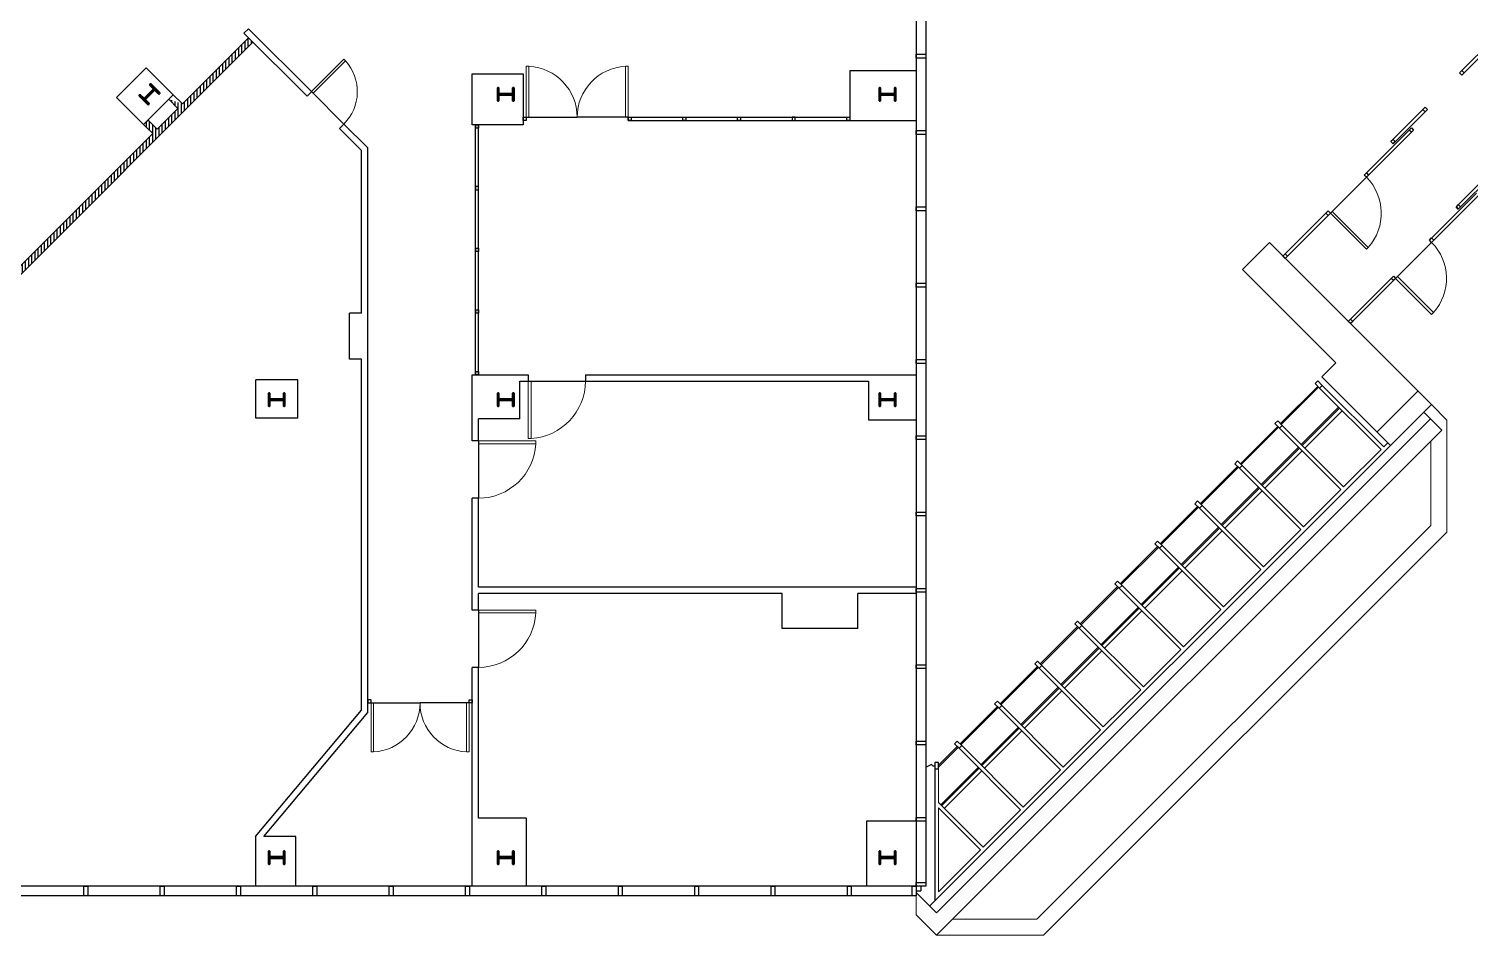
# Model space of a CAD drawing. Header units: inches. Extents: x 44 to 12324, y 8 to 5939.
# Drawn here: x 2120 to 4385, y 8 to 1433 of the extents above; entities that cross this region are included whole.
import ezdxf

# ---------------------------------------------------------------- set-up
doc = ezdxf.new("R2010")
doc.units = ezdxf.units.IN
doc.header["$MEASUREMENT"] = 0
for name, color, linetype, lineweight in [('0Constr', 2, 'Continuous', 53), ('0Gipskarton', 93, 'Continuous', 30), ('0Hatch', 8, 'Continuous', 18), ('0Izgl', 4, 'Continuous', 20), ('0Raz', 1, 'Continuous', 25), ('0Vitrini', 122, 'Continuous', 25), ('0Vrati', 221, 'Continuous', 18), ('DOOR', 4, 'Continuous', 18), ('DOOR-HIDE', 1, 'Continuous', 25)]:
    doc.layers.add(name, color=color, linetype=linetype, lineweight=lineweight)

# ---------------------------------------------------------------- blocks, each defined once
blk = doc.blocks.new('T1')
blk.add_lwpolyline([(0.6, 15.5), (0.6, -15.5, 0.414214), (3.3, -18.1), (15.5, -18.1), (15.5, -20), (-15.5, -20), (-15.5, -18.1), (-3.3, -18.1, 0.414214), (-0.6, -15.5), (-0.6, 15.5, 0.414214), (-3.3, 18.1), (-15.5, 18.1), (-15.5, 20), (15.5, 20), (15.5, 18.1), (3.3, 18.1, 0.414214)], format="xyb", close=True)
blk = doc.blocks.new('dl')
at = {"layer": 'DOOR', "color": 33}
for p, q in [((-0.05, 1), (-0.05, 0)), ((-0.05, 1), (0, 1)), ((0, 1), (0, 0)), ((0, 0), (-0.05, 0))]:
    blk.add_line(p, q, dxfattribs=at)
at = {"layer": 'DOOR'}
blk.add_arc((0.002, -0.001), 1.002, 92.9928, 179.9448, dxfattribs=at)
at = {"layer": 'DOOR-HIDE'}
blk.add_line((0, 0), (-1, 0), dxfattribs=at)

msp = doc.modelspace()

# ---------------------------------------------------------------- hatches: boundary and pattern name
h = msp.add_hatch()
h.set_pattern_fill('ANSI31', color=0, scale=40, angle=45, style=0)
edge = h.paths.add_edge_path()
edge.add_line((1943.7, 882.6), (1929.6, 882.6))
edge.add_line((2314.9, 1267.8), (1929.6, 882.6))
edge.add_line((1943.7, 882.6), (2472.5, 1411.4))
edge.add_line((2307.6, 1289.2), (2321.9, 1274.9))
edge.add_line((2300.5, 1282.2), (2314.9, 1267.8))
edge.add_line((2300.5, 1282.2), (2307.6, 1289.2))
edge.add_line((2321.9, 1274.9), (2354.5, 1307.4))
edge.add_line((2340.1, 1321.8), (2354.5, 1307.4))
edge.add_line((2347.2, 1328.8), (2361.5, 1314.5))
edge.add_line((2340.1, 1321.8), (2347.2, 1328.8))
edge.add_line((2361.5, 1314.5), (2465.4, 1418.5))
edge.add_line((2465.4, 1418.5), (2472.5, 1411.4))

# ---------------------------------------------------------------- linework, layer by layer
at = {"color": 0}
for p, q in [((2458.3, 1425.5), (2465.4, 1432.5)), ((2465.4, 1432.5), (2564.5, 1333.8)), ((1943.7, 882.6), (2472.5, 1411.4)), ((2361.5, 1314.5), (2465.4, 1418.5)), ((2458.3, 1425.5), (2557.5, 1326.7)), ((2465.4, 1418.5), (2472.5, 1411.4)), ((2340.1, 1321.8), (2347.2, 1328.8)), ((2340.1, 1321.8), (2354.5, 1307.4)), ((2347.2, 1328.8), (2361.5, 1314.5)), ((2557.4, 1326.6), (2564.5, 1333.7)), ((2321.9, 1274.9), (2354.5, 1307.4)), ((2300.5, 1282.2), (2307.6, 1289.2)), ((2300.5, 1282.2), (2314.9, 1267.8)), ((2307.6, 1289.2), (2321.9, 1274.9)), ((2608.4, 1275.8), (2615.4, 1282.8)), ((2608.4, 1275.8), (2643, 1241.2)), ((2615.4, 1282.8), (2652.9, 1245.3)), ((2314.9, 1267.8), (1929.6, 882.6))]:
    msp.add_line(p, q, dxfattribs=at)
at = {"layer": '0Gipskarton', "color": 0}
for p, q in [((2304.8, 1371.3), (2258.1, 1324.6)), ((2304.8, 1371.3), (2347.2, 1328.8)), ((2817, 1281.6), (2817, 1361.6)), ((2817, 1361.6), (2897, 1361.6)), ((2897, 1361.6), (2897, 1281.6)), ((3410.7, 1366.6), (3410.7, 1288.6)), ((3514.7, 1366.6), (3410.7, 1366.6)), ((2258.1, 1324.6), (2300.5, 1282.2)), ((2347.2, 1328.8), (2300.5, 1282.2)), ((2897, 1281.6), (2817, 1281.6)), ((3410.7, 1288.6), (3514.7, 1288.6)), ((2643, 985.3), (2643, 1241.2)), ((2653, 357.7), (2652.9, 1245.3)), ((2624, 913.3), (2624, 985.3)), ((2643, 985.3), (2624, 985.3)), ((2643, 913.3), (2624, 913.3)), ((2643, 361.3), (2643, 913.3)), ((2817, 784.6), (2817, 888.6)), ((2817, 888.6), (2905, 888.6)), ((2905, 888.6), (2905, 878.6)), ((2995, 888.6), (3514.7, 888.6)), ((2995, 888.6), (2995, 878.6)), ((2543, 880.6), (2477, 880.6)), ((2477, 820.6), (2477, 880.6)), ((2543, 820.6), (2543, 880.6)), ((2892, 819.6), (2892, 878.6)), ((2892, 878.6), (2905, 878.6)), ((2995, 878.6), (3439.7, 878.6)), ((3439.7, 878.6), (3439.7, 817.6)), ((2543, 820.6), (2477, 820.6)), ((2827, 784.6), (2827, 819.6)), ((2892, 819.6), (2827, 819.6)), ((3439.7, 817.6), (3514.7, 817.6)), ((2827, 784.6), (2817, 784.6)), ((2817, 518.6), (2817, 694.6)), ((2827, 694.6), (2817, 694.6)), ((2827, 554.6), (2827, 694.6)), ((3514.7, 554.6), (2827, 554.6)), ((3304, 544.6), (2827, 544.6)), ((2827, 518.6), (2827, 544.6)), ((3304, 489.6), (3304, 544.6)), ((3514.7, 544.6), (3423, 544.6)), ((3423, 489.6), (3423, 544.6)), ((2827, 518.6), (2817, 518.6)), ((3423, 489.6), (3304, 489.6)), ((2827, 428.6), (2817, 428.6)), ((2817, 84.6), (2817, 428.6)), ((2827, 191.6), (2827, 428.6)), ((2476.7, 162.6), (2643, 361.3)), ((2489.7, 162.6), (2653, 357.7)), ((2901.7, 191.6), (2827, 191.6)), ((2901.7, 191.6), (2901.7, 84.6)), ((3436.7, 186.6), (3436.7, 84.6)), ((3514.7, 186.6), (3436.7, 186.6)), ((2476.7, 162.6), (2476.7, 84.6)), ((2540, 162.6), (2489.7, 162.6)), ((2540, 84.6), (2540, 162.6))]:
    msp.add_line(p, q, dxfattribs=at)
at = {"layer": '0Hatch', "color": 0}
for p, q in [((4148.7, 867.6), (4245.3, 771.1)), ((4153, 871.9), (4249.5, 775.3)), ((4120, 779), (4178.7, 837.7)), ((4121.4, 777.6), (4180.1, 836.2)), ((4125.6, 773.3), (4184.3, 832)), ((4085.8, 804.7), (4182.3, 708.1)), ((4090, 808.9), (4186.6, 712.4)), ((4057, 716.1), (4115.7, 774.7)), ((4058.5, 714.6), (4117.2, 773.3)), ((4186.6, 712.4), (4245.3, 771.1)), ((4249.5, 775.3), (4255.9, 781.7)), ((4062.7, 710.4), (4121.4, 769.1)), ((4022.9, 741.8), (4119.4, 645.2)), ((4027.1, 746), (4123.6, 649.5)), ((3994.1, 653.1), (4052.8, 711.8)), ((3995.5, 651.7), (4054.2, 710.4)), ((3999.8, 647.5), (4058.5, 706.2)), ((4123.6, 649.5), (4182.3, 708.1)), ((3964.2, 683.1), (4060.7, 586.5)), ((3959.9, 678.9), (4056.4, 582.3)), ((3931.2, 590.2), (3989.9, 648.9)), ((3932.6, 588.8), (3991.3, 647.5)), ((3936.8, 584.6), (3995.5, 643.2)), ((4060.7, 586.5), (4119.4, 645.2)), ((3897, 615.9), (3993.5, 519.4)), ((3901.2, 620.2), (3997.7, 523.6)), ((3868.2, 527.3), (3926.9, 586)), ((3869.6, 525.9), (3928.3, 584.6)), ((3873.9, 521.6), (3932.6, 580.3)), ((3997.7, 523.6), (4056.4, 582.3)), ((3834, 553), (3930.6, 456.5)), ((3838.3, 557.3), (3934.8, 460.7)), ((3805.3, 464.4), (3864, 523.1)), ((3806.7, 463), (3865.4, 521.6)), ((3810.9, 458.7), (3869.6, 517.4)), ((3934.8, 460.7), (3993.5, 519.4)), ((3771.1, 490.1), (3867.6, 393.5)), ((3775.3, 494.3), (3871.8, 397.8)), ((3742.3, 401.5), (3801, 460.1)), ((3743.7, 400), (3802.4, 458.7)), ((3748, 395.8), (3806.7, 454.5)), ((3871.8, 397.8), (3930.6, 456.5)), ((3712.4, 431.4), (3808.9, 334.9)), ((3708.1, 427.2), (3804.7, 330.6)), ((3679.4, 338.5), (3738.1, 397.2)), ((3680.8, 337.1), (3739.5, 395.8)), ((3685, 332.9), (3743.7, 391.6)), ((3808.9, 334.9), (3867.6, 393.5)), ((3645.2, 364.3), (3741.7, 267.7)), ((3649.4, 368.5), (3746, 271.9)), ((3616.4, 275.6), (3675.1, 334.3)), ((3617.9, 274.2), (3676.6, 332.9)), ((3622.1, 270), (3680.8, 328.6)), ((3746, 271.9), (3804.7, 330.6)), ((3582.2, 301.3), (3678.8, 204.8)), ((3586.5, 305.6), (3683, 209)), ((3550, 269.1), (3550, 216.2)), ((3553.5, 212.7), (3612.2, 271.4)), ((3554.9, 211.3), (3613.6, 270)), ((3559.1, 207), (3617.8, 265.7)), ((3683, 209), (3741.7, 267.7)), ((3550, 207.7), (3549.9, 75.9)), ((3550, 216.2), (3620.1, 146.1)), ((3550, 207.7), (3615.8, 141.8)), ((3620.1, 146.1), (3678.8, 204.8)), ((3549.9, 75.9), (3615.8, 141.8))]:
    msp.add_line(p, q, dxfattribs=at)
at = {"layer": '0Izgl', "color": 0}
for p, q in [((4324.5, 841.8), (4348.7, 817.5)), ((3546.6, 42.9), (4323.1, 819.1)), ((4312.5, 829.7), (4340.7, 801.4)), ((4348.7, 817.5), (4348.6, 641.1)), ((3536, 53.5), (4294.8, 812.1)), ((3546.6, 7.6), (4340.7, 801.4)), ((4323.7, 784.4), (4323.6, 651.4)), ((3704.5, 32.5), (4323.6, 651.4)), ((3714.8, 7.5), (4348.6, 641.1)), ((3514.7, 74.8), (3546.6, 42.9)), ((3514.7, 69.6), (3514.7, 39.4)), ((3514.7, 39.4), (3546.6, 7.6)), ((3571.6, 32.6), (3704.5, 32.5)), ((3546.6, 7.6), (3714.8, 7.5))]:
    msp.add_line(p, q, dxfattribs=at)
at = {"layer": '0Raz', "color": 0}
for p, q in [((4070, 1096.4), (4027.5, 1053.9)), ((4324.5, 841.8), (4070, 1096.4)), ((4027.5, 1053.9), (4174.2, 907.2)), ((4174.2, 907.2), (4152.3, 885.3)), ((4260.1, 777.4), (4152.3, 885.3)), ((4145.9, 870.4), (4087.2, 811.8)), ((4147.3, 869), (4088.6, 810.4)), ((4238.9, 798.6), (4303.3, 863)), ((4260.1, 777.4), (4324.5, 841.8)), ((4083, 807.5), (4024.3, 748.8)), ((4084.4, 806.1), (4025.7, 747.4)), ((4020, 744.6), (3961.3, 685.9)), ((4021.4, 743.2), (3962.7, 684.5)), ((3957.1, 681.7), (3898.4, 623)), ((3958.5, 680.3), (3899.8, 621.6)), ((3894.1, 618.8), (3835.4, 560.1)), ((3895.6, 617.3), (3836.9, 558.7)), ((3831.2, 555.8), (3772.5, 497.2)), ((3832.6, 554.4), (3773.9, 495.7)), ((3768.3, 492.9), (3709.6, 434.2)), ((3769.7, 491.5), (3711, 432.8)), ((3705.3, 430), (3646.6, 371.3)), ((3706.7, 428.6), (3648, 369.9)), ((3642.4, 367.1), (3583.7, 308.4)), ((3643.8, 365.7), (3585.1, 307)), ((3579.4, 304.2), (3550, 274.7)), ((3580.8, 302.7), (3550, 271.9)), ((3539, 275.8), (3529.5, 271.3)), ((3541.5, 273.1), (3539, 275.8)), ((3544, 273.1), (3541.5, 273.1))]:
    msp.add_line(p, q, dxfattribs=at)
for points in [[(4145.9, 878.9), (4141.7, 874.7), (4148.7, 867.6), (4153, 871.9)], [(4083, 816), (4078.7, 811.8), (4085.8, 804.7), (4090, 808.9)], [(4020, 753.1), (4015.8, 748.8), (4022.9, 741.8), (4027.1, 746)], [(3957.1, 690.2), (3952.8, 685.9), (3959.9, 678.9), (3964.2, 683.1)], [(3894.1, 627.2), (3889.9, 623), (3897, 615.9), (3901.2, 620.2)], [(3831.2, 564.3), (3827, 560.1), (3834, 553), (3838.3, 557.3)], [(3768.3, 501.4), (3764, 497.2), (3771.1, 490.1), (3775.3, 494.3)], [(3705.3, 438.5), (3701.1, 434.2), (3708.1, 427.2), (3712.4, 431.4)], [(3642.4, 375.6), (3638.1, 371.3), (3645.2, 364.3), (3649.4, 368.5)], [(3579.4, 312.6), (3575.2, 308.4), (3582.2, 301.3), (3586.5, 305.6)], [(3550, 279.1), (3544, 279.1), (3544, 269.1), (3550, 269.1)]]:
    msp.add_lwpolyline(points, close=True, dxfattribs=at)
at = {"layer": '0Vitrini', "color": 0}
for p, q in [((3514.7, 1512.6), (3514.7, 84.6)), ((3529.7, 1512.6), (3529.7, 84.6)), ((2897, 1293.6), (2897, 1288.6)), ((3062, 1293.6), (3410.7, 1293.6)), ((3062, 1293.6), (3062, 1288.6)), ((2822, 888.6), (2822, 1281.6)), ((2822, 1281.6), (2822, 1276.6)), ((2827, 888.6), (2827, 1281.6)), ((3062, 1288.6), (3410.7, 1288.6)), ((4218.8, 1202.7), (4293.1, 1277)), ((4222.4, 1199.2), (4296.6, 1273.4)), ((2822, 1179.6), (2822, 1184.6)), ((4321.3, 1100.2), (4395.6, 1174.4)), ((4324.9, 1096.7), (4399.1, 1170.9)), ((4091.2, 1075.1), (4162.3, 1146.2)), ((4094.7, 1071.6), (4165.8, 1142.7)), ((2822, 1087.6), (2822, 1082.6)), ((4193.7, 972.6), (4264.8, 1043.6)), ((4197.2, 969.1), (4268.3, 1040.1)), ((2822, 990.6), (2822, 985.6)), ((2822, 893.6), (2822, 888.6)), ((3544, 279.1), (3543.9, 61.5)), ((3514.7, 84.6), (1864.7, 84.6)), ((3514.7, 69.6), (1864.7, 69.6)), ((3514.7, 77.1), (3522.2, 77.1)), ((3522.2, 84.6), (3522.2, 77.1))]:
    msp.add_line(p, q, dxfattribs=at)
for points in [[(4368.9, 1363.4), (4423.1, 1417.5), (4426.6, 1414), (4372.5, 1359.9), (4368.9, 1363.4)], [(4260.7, 1255.2), (4314.8, 1309.3), (4318.4, 1305.8), (4264.3, 1251.7), (4260.7, 1255.2)], [(4363.3, 1152.7), (4417.4, 1206.8), (4420.9, 1203.2), (4366.8, 1149.2), (4363.3, 1152.7)]]:
    msp.add_lwpolyline(points, dxfattribs=at)
for points in [[(3514.7, 1392.6), (3529.7, 1392.6), (3529.7, 1386.6), (3514.7, 1386.6)], [(4376, 1363.4), (4372.5, 1366.9), (4368.9, 1363.4), (4372.5, 1359.9)], [(2897, 1288.6), (2897, 1293.6), (2902, 1293.6), (2902, 1288.6)], [(3062, 1288.6), (3062, 1293.6), (3067, 1293.6), (3067, 1288.6)], [(3147.9, 1288.6), (3147.9, 1293.6), (3152.9, 1293.6), (3152.9, 1288.6)], [(3233.8, 1288.6), (3233.8, 1293.6), (3238.8, 1293.6), (3238.8, 1288.6)], [(3324.8, 1288.6), (3324.8, 1293.6), (3319.8, 1293.6), (3319.8, 1288.6)], [(3405.7, 1288.6), (3405.7, 1293.6), (3410.7, 1293.6), (3410.7, 1288.6)], [(4314.8, 1302.3), (4311.3, 1305.8), (4314.8, 1309.3), (4318.4, 1305.8)], [(2822, 1276.6), (2822, 1281.6), (2827, 1281.6), (2827, 1276.6)], [(3514.7, 1272.6), (3529.7, 1272.6), (3529.7, 1266.6), (3514.7, 1266.6)], [(4293.1, 1269.9), (4289.6, 1273.4), (4293.1, 1277), (4296.6, 1273.4)], [(4267.8, 1255.2), (4264.3, 1258.8), (4260.7, 1255.2), (4264.3, 1251.7)], [(4222.4, 1199.2), (4218.8, 1202.7), (4222.4, 1206.3), (4225.9, 1202.7)], [(2822, 1184.6), (2822, 1179.6), (2827, 1179.6), (2827, 1184.6)], [(4370.3, 1152.7), (4366.8, 1156.2), (4363.3, 1152.7), (4366.8, 1149.2)], [(3514.7, 1152.6), (3529.7, 1152.6), (3529.7, 1146.6), (3514.7, 1146.6)], [(4162.3, 1139.1), (4158.7, 1142.7), (4162.3, 1146.2), (4165.8, 1142.7)], [(2822, 1082.6), (2822, 1087.6), (2827, 1087.6), (2827, 1082.6)], [(4324.9, 1096.7), (4321.3, 1100.2), (4324.9, 1103.7), (4328.4, 1100.2)], [(4094.7, 1071.6), (4091.2, 1075.1), (4094.7, 1078.7), (4098.2, 1075.1)], [(4264.8, 1036.6), (4261.2, 1040.1), (4264.8, 1043.6), (4268.3, 1040.1)], [(3514.7, 1032.6), (3529.7, 1032.6), (3529.7, 1026.6), (3514.7, 1026.6)], [(2822, 985.6), (2822, 990.6), (2827, 990.6), (2827, 985.6)], [(4197.2, 969.1), (4193.7, 972.6), (4197.2, 976.1), (4200.8, 972.6)], [(3514.7, 912.6), (3529.7, 912.6), (3529.7, 906.6), (3514.7, 906.6)], [(2822, 888.6), (2822, 893.6), (2827, 893.6), (2827, 888.6)], [(3514.7, 792.6), (3529.7, 792.6), (3529.7, 786.6), (3514.7, 786.6)], [(3514.7, 672.6), (3529.7, 672.6), (3529.7, 666.6), (3514.7, 666.6)], [(3514.7, 552.6), (3529.7, 552.6), (3529.7, 546.6), (3514.7, 546.6)], [(3514.7, 432.6), (3529.7, 432.6), (3529.7, 426.6), (3514.7, 426.6)], [(2658, 372.6), (2658, 377.6), (2653, 377.6), (2653, 372.6)], [(2812, 372.6), (2812, 377.6), (2817, 377.6), (2817, 372.6)], [(3514.7, 312.6), (3529.7, 312.6), (3529.7, 306.6), (3514.7, 306.6)], [(3514.7, 192.6), (3529.7, 192.6), (3529.7, 186.6), (3514.7, 186.6)], [(2212.7, 84.6), (2212.7, 69.6), (2206.7, 69.6), (2206.7, 84.6)], [(2332.7, 84.6), (2332.7, 69.6), (2326.7, 69.6), (2326.7, 84.6)], [(2452.7, 84.6), (2452.7, 69.6), (2446.7, 69.6), (2446.7, 84.6)], [(2572.7, 84.6), (2572.7, 69.6), (2566.7, 69.6), (2566.7, 84.6)], [(2692.7, 84.6), (2692.7, 69.6), (2686.7, 69.6), (2686.7, 84.6)], [(2812.7, 84.6), (2812.7, 69.6), (2806.7, 69.6), (2806.7, 84.6)], [(2932.7, 84.6), (2932.7, 69.6), (2926.7, 69.6), (2926.7, 84.6)], [(3052.7, 84.6), (3052.7, 69.6), (3046.7, 69.6), (3046.7, 84.6)], [(3172.7, 84.6), (3172.7, 69.6), (3166.7, 69.6), (3166.7, 84.6)], [(3292.7, 84.6), (3292.7, 69.6), (3286.7, 69.6), (3286.7, 84.6)], [(3412.7, 84.6), (3412.7, 69.6), (3406.7, 69.6), (3406.7, 84.6)], [(3514.7, 84.6), (3514.7, 69.6), (3508.7, 69.6), (3508.7, 84.6)], [(3514.7, 84.6), (3514.7, 69.6), (3508.7, 69.6), (3508.7, 84.6)], [(3514.7, 90.6), (3529.7, 90.6), (3529.7, 84.6), (3514.7, 84.6)], [(3514.7, 90.6), (3529.7, 90.6), (3529.7, 84.6), (3514.7, 84.6)]]:
    msp.add_lwpolyline(points, close=True, dxfattribs=at)

# ---------------------------------------------------------------- block references
at = {"layer": '0Constr', "color": 0, "zscale": 0.625}
for p, xscale, yscale, rotation in [((2309.7, 1329.6), -0.6249999999998848, 0.6249999999998844, 135.0000000000091), ((2869.7, 1329.6), -0.625, 0.625, 90), ((3469.7, 1329.6), -0.625, 0.625, 90), ((2509.7, 849.6), -0.625, 0.625, 90), ((2869.7, 849.6), -0.625, 0.625, 90), ((3469.7, 849.6), -0.625, 0.625, 90), ((2509.7, 129.6), -0.625, 0.625, 90), ((2869.7, 129.6), -0.625, 0.625, 90), ((3469.7, 129.6), -0.625, 0.625, 90)]:
    msp.add_blockref('T1', p, dxfattribs=dict(at, xscale=xscale, yscale=yscale, rotation=rotation))
at = {"layer": '0Gipskarton', "color": 0, "yscale": 80, "zscale": 80}
for p, xscale in [((2902, 1293.6), -80), ((3062, 1293.6), 80)]:
    msp.add_blockref('dl', p, dxfattribs=dict(at, xscale=xscale))
at = {"layer": '0Gipskarton', "color": 0}
for p, xscale, yscale, zscale, rotation in [((4165.8, 1142.7), 80, 80, 80, 224.9999999999774), ((4268.3, 1040.1), 80, 80, 80, 224.9999999999774), ((2905, 878.6), 90, 90, 90, 180), ((2827, 784.6), -90, 90, 90.00000000000091, 270), ((2658, 372.6), 77.0000000000291, 77.00000000002984, 77.00000000002984, 180), ((2812, 372.6), -77.00000000002984, 77.00000000002984, 77.00000000002984, 180)]:
    msp.add_blockref('dl', p, dxfattribs=dict(at, xscale=xscale, yscale=yscale, zscale=zscale, rotation=rotation))
at = {"layer": '0Vrati', "color": 0}
for p, xscale, yscale, zscale, rotation in [((2564.5, 1333.8), -72.0000000000249, 72.00000000002548, 72.00000000002568, 315.0000000000019), ((2827, 518.6), -90, 90, 90, 269.9999999997891)]:
    msp.add_blockref('dl', p, dxfattribs=dict(at, xscale=xscale, yscale=yscale, zscale=zscale, rotation=rotation))

doc.saveas('drawing.dxf')
